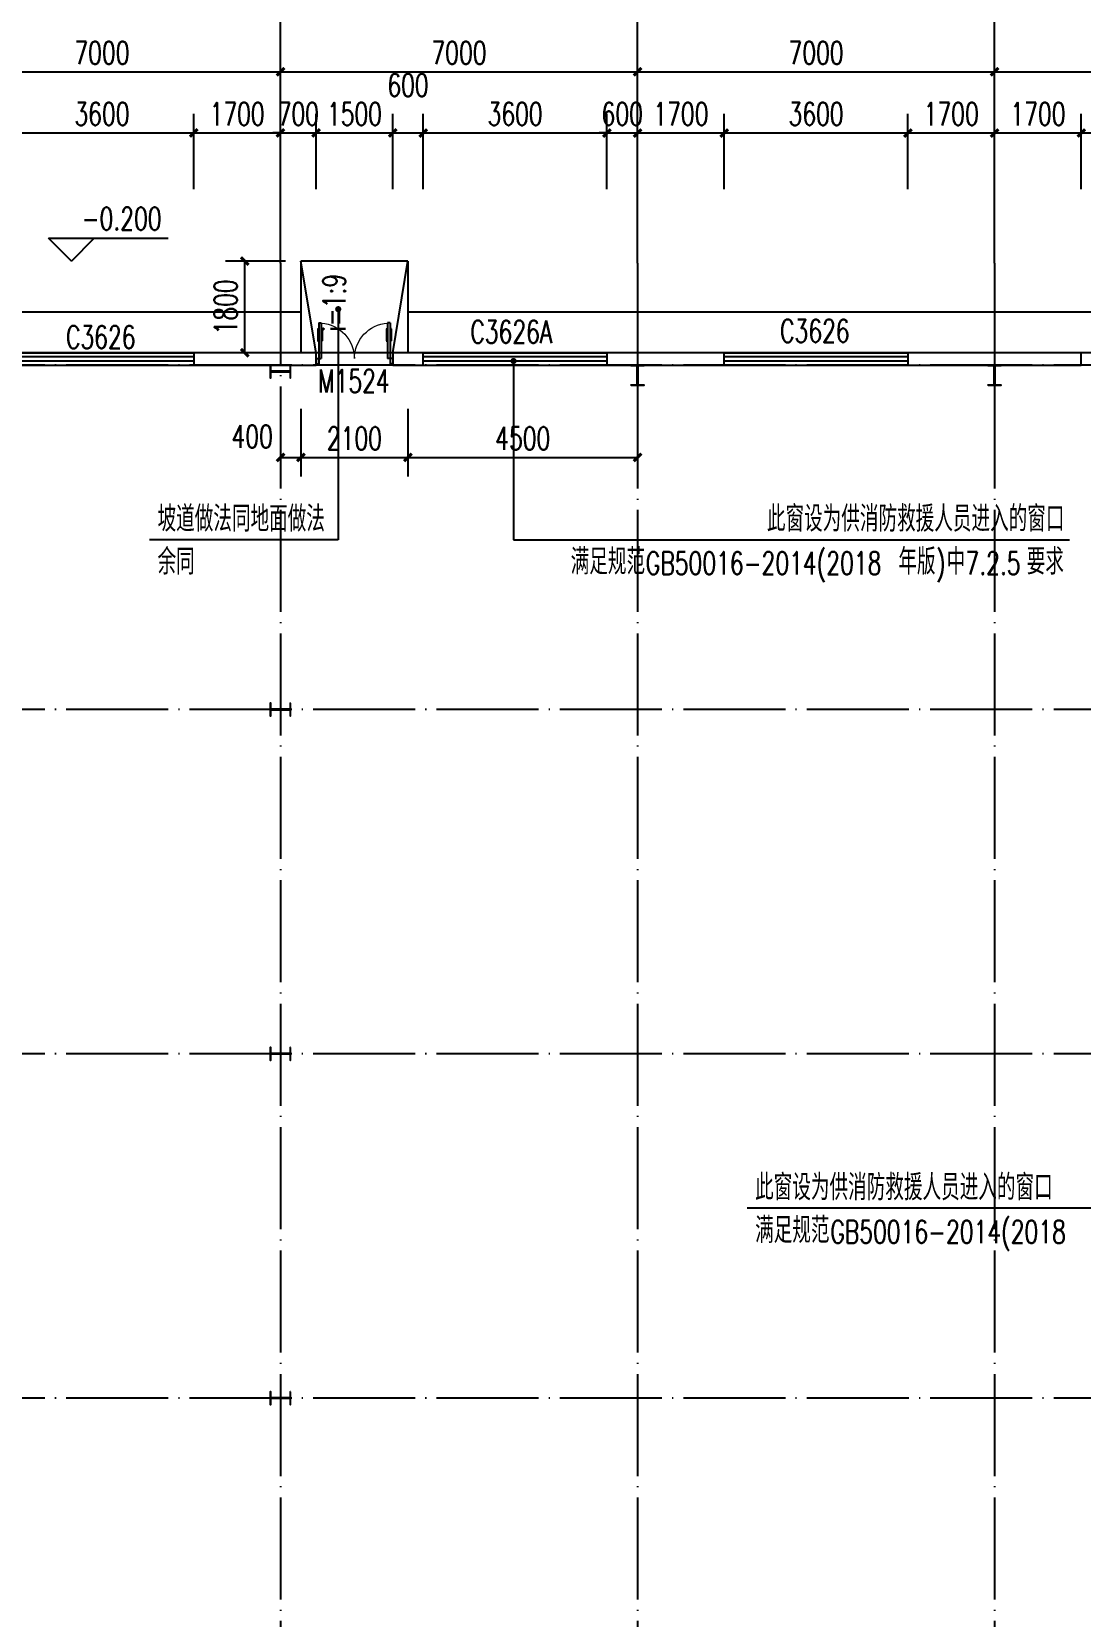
# Model space of a CAD drawing. Extents: x 1840316 to 2045362, y 17308253 to 17931430.
# Drawn here: x 2008985 to 2029562, y 17791151 to 17822234 of the extents above; entities that cross this region are included whole.
import ezdxf

# ---------------------------------------------------------------- set-up
doc = ezdxf.new("R2010")
doc.units = 0
doc.header["$LTSCALE"] = 1000
doc.header["$MEASUREMENT"] = 0
doc.linetypes.add('DOTE', pattern=[2.42, 2, -0.2, 0.02, -0.2])
doc.layers.get('Defpoints').update_dxf_attribs({"color": 250})
for name, color, linetype in [('AXIS_内部', 151, 'Continuous'), ('AXIS_外部', 171, 'Continuous'), ('COLUMN', 2, 'Continuous'), ('DIM_LEAD', 145, 'Continuous'), ('DIM_SYMB', 165, 'Continuous'), ('DOTE', 1, 'DOTE'), ('GROUND', 150, 'Continuous'), ('PUB_TEXT', 7, 'Continuous'), ('WALL-PARAPET', 6, 'Continuous'), ('WINDOW', 140, 'Continuous'), ('WINDOW_TEXT', 7, 'Continuous'), ('标高', 83, 'Continuous')]:
    doc.layers.add(name, color=color, linetype=linetype)
doc.styles.add('_TCH_DIM', font='SIMPLEX', dxfattribs={"bigfont": 'GBCBIG'})
doc.styles.add('_TCH_DIM_T3', font='SIMPLEX', dxfattribs={"width": 0.705882, "bigfont": 'GBCBIG'})
doc.styles.add('_TCH_WINDOW', font='SIMPLEX', dxfattribs={"height": 3.5, "bigfont": 'GBCBIG'})
doc.dimstyles.new('_TCH_ARCH&&150', dxfattribs={"dimtxt": 446.25, "dimasz": 150, "dimexe": 375, "dimexo": 450, "dimgap": 150, "dimtad": 1, "dimdec": 0, "dimzin": 0, "dimdsep": 46, "dimtxsty": '_TCH_DIM_T3', "dimblk": 'ARCHTICK', "dimcen": 0.09, "dimclrt": 7, "dimazin": 2, "dimtfac": 1, "dimtdec": 0, "dimtix": 1, "dimtmove": 2, "dimatfit": 3, "dimfxl": 0, "dimtolj": 1, "dimtzin": 0, "dimarcsym": 0})

# ---------------------------------------------------------------- blocks, each defined once
blk = doc.blocks.new('A$C3ACC4A1C')
at = {"layer": 'COLUMN'}
h = blk.add_hatch(color=256, dxfattribs=at)
h.paths.add_polyline_path([(125, 400), (0, 400), (0, 388), (120, 388), (120, 200), (125, 200)])
h.paths.add_polyline_path([(250, 400), (125, 400), (125, 200), (130, 200), (130, 388), (250, 388)])
h.paths.add_polyline_path([(250, 12), (130, 12), (130, 200), (125, 200), (125, 0), (250, 0)])
h.paths.add_polyline_path([(125, 200), (120, 200), (120, 12), (0, 12), (0, 0), (125, 0)])
blk.add_lwpolyline([(0, 0), (0, 12), (120, 12), (120, 388), (0, 388), (0, 400), (250, 400), (250, 388), (130, 388), (130, 12), (250, 12), (250, 0)], close=True, dxfattribs=at)
blk = doc.blocks.new('_ArchTick')
at = {"color": 0, "linetype": 'ByBlock', "const_width": 0.4}
blk.add_lwpolyline([(-0.5, -0.5), (0.5, 0.5)], dxfattribs=at)
blk = doc.blocks.new('*D103')
at = {"layer": 'AXIS_内部', "color": 0, "lineweight": -2}
for p, q in [((2016362, 17814839), (2016362, 17813514)), ((2020862, 17814839), (2020862, 17813514)), ((2016362, 17813889), (2020862, 17813889))]:
    blk.add_line(p, q, dxfattribs=at)
at = {"layer": 'Defpoints', "color": 0}
for p in [(2016362, 17815289), (2020862, 17815289), (2020862, 17813889)]:
    blk.add_point(p, dxfattribs=at)
at = {"layer": 'AXIS_内部', "color": 0, "lineweight": -2, "xscale": 150, "yscale": 150, "zscale": 150, "rotation": 180}
blk.add_blockref('_ArchTick', (2016362, 17813889), dxfattribs=at)
at = {"layer": 'AXIS_内部', "color": 0, "lineweight": -2, "xscale": 150, "yscale": 150, "zscale": 150}
blk.add_blockref('_ArchTick', (2020862, 17813889), dxfattribs=at)
at = {"layer": 'AXIS_内部', "color": 7, "insert": (2018612, 17814262), "char_height": 446.2, "attachment_point": 5, "style": '_TCH_DIM_T3'}
blk.add_mtext('\\A1;4500', dxfattribs=at)
blk = doc.blocks.new('*D104')
at = {"layer": 'AXIS_内部', "color": 0, "lineweight": -2}
for p, q in [((2014262, 17814839), (2014262, 17813514)), ((2016362, 17814839), (2016362, 17813514)), ((2014262, 17813889), (2016362, 17813889))]:
    blk.add_line(p, q, dxfattribs=at)
at = {"layer": 'Defpoints', "color": 0}
for p in [(2014262, 17815289), (2016362, 17815289), (2016362, 17813889)]:
    blk.add_point(p, dxfattribs=at)
at = {"layer": 'AXIS_内部', "color": 0, "lineweight": -2, "xscale": 150, "yscale": 150, "zscale": 150, "rotation": 180}
blk.add_blockref('_ArchTick', (2014262, 17813889), dxfattribs=at)
at = {"layer": 'AXIS_内部', "color": 0, "lineweight": -2, "xscale": 150, "yscale": 150, "zscale": 150}
blk.add_blockref('_ArchTick', (2016362, 17813889), dxfattribs=at)
at = {"layer": 'AXIS_内部', "color": 7, "insert": (2015312, 17814262), "char_height": 446.2, "attachment_point": 5, "style": '_TCH_DIM_T3'}
blk.add_mtext('\\A1;2100', dxfattribs=at)
blk = doc.blocks.new('*D105')
at = {"layer": 'AXIS_内部', "color": 0, "lineweight": -2}
for p, q in [((2013862, 17814839), (2013862, 17813514)), ((2014262, 17814839), (2014262, 17813514)), ((2013862, 17813889), (2014262, 17813889))]:
    blk.add_line(p, q, dxfattribs=at)
at = {"layer": 'Defpoints', "color": 0}
for p in [(2013862, 17815289), (2014262, 17815289), (2014262, 17813889)]:
    blk.add_point(p, dxfattribs=at)
at = {"layer": 'AXIS_内部', "color": 0, "lineweight": -2, "xscale": 150, "yscale": 150, "zscale": 150, "rotation": 180}
blk.add_blockref('_ArchTick', (2013862, 17813889), dxfattribs=at)
at = {"layer": 'AXIS_内部', "color": 0, "lineweight": -2, "xscale": 150, "yscale": 150, "zscale": 150}
blk.add_blockref('_ArchTick', (2014262, 17813889), dxfattribs=at)
at = {"layer": 'AXIS_内部', "color": 7, "insert": (2013307, 17814301), "char_height": 446.2, "attachment_point": 5, "style": '_TCH_DIM_T3'}
blk.add_mtext('\\A1;400', dxfattribs=at)
blk = doc.blocks.new('*D112')
at = {"layer": 'AXIS_内部', "color": 0, "lineweight": -2}
for p, q in [((2013962, 17817739), (2012787, 17817739)), ((2013162, 17815939), (2013162, 17817739)), ((2013962, 17815939), (2012787, 17815939))]:
    blk.add_line(p, q, dxfattribs=at)
at = {"layer": 'Defpoints', "color": 0}
for p in [(2013162, 17817739), (2014412, 17817739), (2014412, 17815939)]:
    blk.add_point(p, dxfattribs=at)
at = {"layer": 'AXIS_内部', "color": 0, "lineweight": -2, "xscale": 150, "yscale": 150, "zscale": 150}
for p, rotation in [((2013162, 17817739), 90), ((2013162, 17815939), 270)]:
    blk.add_blockref('_ArchTick', p, dxfattribs=dict(at, rotation=rotation))
at = {"layer": 'AXIS_内部', "color": 7, "insert": (2012788, 17816839), "char_height": 446.2, "attachment_point": 5, "rotation": 90, "style": '_TCH_DIM_T3'}
blk.add_mtext('\\A1;1800', dxfattribs=at)
blk = doc.blocks.new('*D114')
at = {"layer": 'AXIS_内部', "color": 0, "lineweight": -2}
for p, q in [((2029562, 17819149), (2029562, 17820624)), ((2033162, 17819149), (2033162, 17820624)), ((2029562, 17820249), (2033162, 17820249))]:
    blk.add_line(p, q, dxfattribs=at)
at = {"layer": 'Defpoints', "color": 0}
for p in [(2033162, 17820249), (2029562, 17818699), (2033162, 17818699)]:
    blk.add_point(p, dxfattribs=at)
at = {"layer": 'AXIS_内部', "color": 0, "lineweight": -2, "xscale": 150, "yscale": 150, "zscale": 150, "rotation": 180}
blk.add_blockref('_ArchTick', (2029562, 17820249), dxfattribs=at)
at = {"layer": 'AXIS_内部', "color": 0, "lineweight": -2, "xscale": 150, "yscale": 150, "zscale": 150}
blk.add_blockref('_ArchTick', (2033162, 17820249), dxfattribs=at)
at = {"layer": 'AXIS_内部', "color": 7, "insert": (2031362, 17820622), "char_height": 446.2, "attachment_point": 5, "style": '_TCH_DIM_T3'}
blk.add_mtext('\\A1;3600', dxfattribs=at)
blk = doc.blocks.new('*D115')
at = {"layer": 'AXIS_内部', "color": 0, "lineweight": -2}
for p, q in [((2027862, 17819149), (2027862, 17820624)), ((2029562, 17819149), (2029562, 17820624)), ((2027862, 17820249), (2029562, 17820249))]:
    blk.add_line(p, q, dxfattribs=at)
at = {"layer": 'Defpoints', "color": 0}
for p in [(2029562, 17820249), (2027862, 17818699), (2029562, 17818699)]:
    blk.add_point(p, dxfattribs=at)
at = {"layer": 'AXIS_内部', "color": 0, "lineweight": -2, "xscale": 150, "yscale": 150, "zscale": 150, "rotation": 180}
blk.add_blockref('_ArchTick', (2027862, 17820249), dxfattribs=at)
at = {"layer": 'AXIS_内部', "color": 0, "lineweight": -2, "xscale": 150, "yscale": 150, "zscale": 150}
blk.add_blockref('_ArchTick', (2029562, 17820249), dxfattribs=at)
at = {"layer": 'AXIS_内部', "color": 7, "insert": (2028712, 17820622), "char_height": 446.2, "attachment_point": 5, "style": '_TCH_DIM_T3'}
blk.add_mtext('\\A1;1700', dxfattribs=at)
blk = doc.blocks.new('*D116')
at = {"layer": 'AXIS_内部', "color": 0, "lineweight": -2}
for p, q in [((2026162, 17819149), (2026162, 17820624)), ((2027862, 17819149), (2027862, 17820624)), ((2026162, 17820249), (2027862, 17820249))]:
    blk.add_line(p, q, dxfattribs=at)
at = {"layer": 'Defpoints', "color": 0}
for p in [(2027862, 17820249), (2026162, 17818699), (2027862, 17818699)]:
    blk.add_point(p, dxfattribs=at)
at = {"layer": 'AXIS_内部', "color": 0, "lineweight": -2, "xscale": 150, "yscale": 150, "zscale": 150, "rotation": 180}
blk.add_blockref('_ArchTick', (2026162, 17820249), dxfattribs=at)
at = {"layer": 'AXIS_内部', "color": 0, "lineweight": -2, "xscale": 150, "yscale": 150, "zscale": 150}
blk.add_blockref('_ArchTick', (2027862, 17820249), dxfattribs=at)
at = {"layer": 'AXIS_内部', "color": 7, "insert": (2027012, 17820622), "char_height": 446.2, "attachment_point": 5, "style": '_TCH_DIM_T3'}
blk.add_mtext('\\A1;1700', dxfattribs=at)
blk = doc.blocks.new('*D117')
at = {"layer": 'AXIS_内部', "color": 0, "lineweight": -2}
for p, q in [((2022562, 17819149), (2022562, 17820624)), ((2026162, 17819149), (2026162, 17820624)), ((2022562, 17820249), (2026162, 17820249))]:
    blk.add_line(p, q, dxfattribs=at)
at = {"layer": 'Defpoints', "color": 0}
for p in [(2026162, 17820249), (2022562, 17818699), (2026162, 17818699)]:
    blk.add_point(p, dxfattribs=at)
at = {"layer": 'AXIS_内部', "color": 0, "lineweight": -2, "xscale": 150, "yscale": 150, "zscale": 150, "rotation": 180}
blk.add_blockref('_ArchTick', (2022562, 17820249), dxfattribs=at)
at = {"layer": 'AXIS_内部', "color": 0, "lineweight": -2, "xscale": 150, "yscale": 150, "zscale": 150}
blk.add_blockref('_ArchTick', (2026162, 17820249), dxfattribs=at)
at = {"layer": 'AXIS_内部', "color": 7, "insert": (2024362, 17820622), "char_height": 446.2, "attachment_point": 5, "style": '_TCH_DIM_T3'}
blk.add_mtext('\\A1;3600', dxfattribs=at)
blk = doc.blocks.new('*D118')
at = {"layer": 'AXIS_内部', "color": 0, "lineweight": -2}
for p, q in [((2020862, 17819149), (2020862, 17820624)), ((2022562, 17819149), (2022562, 17820624)), ((2020862, 17820249), (2022562, 17820249))]:
    blk.add_line(p, q, dxfattribs=at)
at = {"layer": 'Defpoints', "color": 0}
for p in [(2022562, 17820249), (2020862, 17818699), (2022562, 17818699)]:
    blk.add_point(p, dxfattribs=at)
at = {"layer": 'AXIS_内部', "color": 0, "lineweight": -2, "xscale": 150, "yscale": 150, "zscale": 150, "rotation": 180}
blk.add_blockref('_ArchTick', (2020862, 17820249), dxfattribs=at)
at = {"layer": 'AXIS_内部', "color": 0, "lineweight": -2, "xscale": 150, "yscale": 150, "zscale": 150}
blk.add_blockref('_ArchTick', (2022562, 17820249), dxfattribs=at)
at = {"layer": 'AXIS_内部', "color": 7, "insert": (2021712, 17820622), "char_height": 446.2, "attachment_point": 5, "style": '_TCH_DIM_T3'}
blk.add_mtext('\\A1;1700', dxfattribs=at)
blk = doc.blocks.new('*D119')
at = {"layer": 'AXIS_内部', "color": 0, "lineweight": -2}
for p, q in [((2020262, 17819149), (2020262, 17820624)), ((2020862, 17819149), (2020862, 17820624)), ((2020262, 17820249), (2020112, 17820249)), ((2020262, 17820249), (2020862, 17820249)), ((2020862, 17820249), (2021012, 17820249))]:
    blk.add_line(p, q, dxfattribs=at)
at = {"layer": 'Defpoints', "color": 0}
for p in [(2020862, 17820249), (2020262, 17818699), (2020862, 17818699)]:
    blk.add_point(p, dxfattribs=at)
at = {"layer": 'AXIS_内部', "color": 0, "lineweight": -2, "xscale": 150, "yscale": 150, "zscale": 150}
blk.add_blockref('_ArchTick', (2020262, 17820249), dxfattribs=at)
at = {"layer": 'AXIS_内部', "color": 0, "lineweight": -2, "xscale": 150, "yscale": 150, "zscale": 150, "rotation": 180}
blk.add_blockref('_ArchTick', (2020862, 17820249), dxfattribs=at)
at = {"layer": 'AXIS_内部', "color": 7, "insert": (2020562, 17820622), "char_height": 446.2, "attachment_point": 5, "style": '_TCH_DIM_T3'}
blk.add_mtext('\\A1;600', dxfattribs=at)
blk = doc.blocks.new('*D120')
at = {"layer": 'AXIS_内部', "color": 0, "lineweight": -2}
for p, q in [((2016662, 17819149), (2016662, 17820624)), ((2020262, 17819149), (2020262, 17820624)), ((2016662, 17820249), (2020262, 17820249))]:
    blk.add_line(p, q, dxfattribs=at)
at = {"layer": 'Defpoints', "color": 0}
for p in [(2020262, 17820249), (2016662, 17818699), (2020262, 17818699)]:
    blk.add_point(p, dxfattribs=at)
at = {"layer": 'AXIS_内部', "color": 0, "lineweight": -2, "xscale": 150, "yscale": 150, "zscale": 150, "rotation": 180}
blk.add_blockref('_ArchTick', (2016662, 17820249), dxfattribs=at)
at = {"layer": 'AXIS_内部', "color": 0, "lineweight": -2, "xscale": 150, "yscale": 150, "zscale": 150}
blk.add_blockref('_ArchTick', (2020262, 17820249), dxfattribs=at)
at = {"layer": 'AXIS_内部', "color": 7, "insert": (2018462, 17820622), "char_height": 446.2, "attachment_point": 5, "style": '_TCH_DIM_T3'}
blk.add_mtext('\\A1;3600', dxfattribs=at)
blk = doc.blocks.new('*D121')
at = {"layer": 'AXIS_内部', "color": 0, "lineweight": -2}
for p, q in [((2016062, 17819149), (2016062, 17820624)), ((2016662, 17819149), (2016662, 17820624)), ((2016062, 17820249), (2016662, 17820249))]:
    blk.add_line(p, q, dxfattribs=at)
at = {"layer": 'Defpoints', "color": 0}
for p in [(2016662, 17820249), (2016062, 17818699), (2016662, 17818699)]:
    blk.add_point(p, dxfattribs=at)
at = {"layer": 'AXIS_内部', "color": 0, "lineweight": -2, "xscale": 150, "yscale": 150, "zscale": 150, "rotation": 180}
blk.add_blockref('_ArchTick', (2016062, 17820249), dxfattribs=at)
at = {"layer": 'AXIS_内部', "color": 0, "lineweight": -2, "xscale": 150, "yscale": 150, "zscale": 150}
blk.add_blockref('_ArchTick', (2016662, 17820249), dxfattribs=at)
at = {"layer": 'AXIS_内部', "color": 7, "insert": (2016362, 17821186), "char_height": 446.2, "attachment_point": 5, "style": '_TCH_DIM_T3'}
blk.add_mtext('\\A1;600', dxfattribs=at)
blk = doc.blocks.new('*D122')
at = {"layer": 'AXIS_内部', "color": 0, "lineweight": -2}
for p, q in [((2014562, 17819149), (2014562, 17820624)), ((2016062, 17819149), (2016062, 17820624)), ((2014562, 17820249), (2016062, 17820249))]:
    blk.add_line(p, q, dxfattribs=at)
at = {"layer": 'Defpoints', "color": 0}
for p in [(2016062, 17820249), (2014562, 17818699), (2016062, 17818699)]:
    blk.add_point(p, dxfattribs=at)
at = {"layer": 'AXIS_内部', "color": 0, "lineweight": -2, "xscale": 150, "yscale": 150, "zscale": 150, "rotation": 180}
blk.add_blockref('_ArchTick', (2014562, 17820249), dxfattribs=at)
at = {"layer": 'AXIS_内部', "color": 0, "lineweight": -2, "xscale": 150, "yscale": 150, "zscale": 150}
blk.add_blockref('_ArchTick', (2016062, 17820249), dxfattribs=at)
at = {"layer": 'AXIS_内部', "color": 7, "insert": (2015312, 17820622), "char_height": 446.2, "attachment_point": 5, "style": '_TCH_DIM_T3'}
blk.add_mtext('\\A1;1500', dxfattribs=at)
blk = doc.blocks.new('*D123')
at = {"layer": 'AXIS_内部', "color": 0, "lineweight": -2}
for p, q in [((2013862, 17819149), (2013862, 17820624)), ((2014562, 17819149), (2014562, 17820624)), ((2013862, 17820249), (2013712, 17820249)), ((2013862, 17820249), (2014562, 17820249)), ((2014562, 17820249), (2014712, 17820249))]:
    blk.add_line(p, q, dxfattribs=at)
at = {"layer": 'Defpoints', "color": 0}
for p in [(2014562, 17820249), (2013862, 17818699), (2014562, 17818699)]:
    blk.add_point(p, dxfattribs=at)
at = {"layer": 'AXIS_内部', "color": 0, "lineweight": -2, "xscale": 150, "yscale": 150, "zscale": 150}
blk.add_blockref('_ArchTick', (2013862, 17820249), dxfattribs=at)
at = {"layer": 'AXIS_内部', "color": 0, "lineweight": -2, "xscale": 150, "yscale": 150, "zscale": 150, "rotation": 180}
blk.add_blockref('_ArchTick', (2014562, 17820249), dxfattribs=at)
at = {"layer": 'AXIS_内部', "color": 7, "insert": (2014212, 17820622), "char_height": 446.2, "attachment_point": 5, "style": '_TCH_DIM_T3'}
blk.add_mtext('\\A1;700', dxfattribs=at)
blk = doc.blocks.new('*D124')
at = {"layer": 'AXIS_内部', "color": 0, "lineweight": -2}
for p, q in [((2012162, 17819149), (2012162, 17820624)), ((2013862, 17819149), (2013862, 17820624)), ((2012162, 17820249), (2013862, 17820249))]:
    blk.add_line(p, q, dxfattribs=at)
at = {"layer": 'Defpoints', "color": 0}
for p in [(2013862, 17820249), (2012162, 17818699), (2013862, 17818699)]:
    blk.add_point(p, dxfattribs=at)
at = {"layer": 'AXIS_内部', "color": 0, "lineweight": -2, "xscale": 150, "yscale": 150, "zscale": 150, "rotation": 180}
blk.add_blockref('_ArchTick', (2012162, 17820249), dxfattribs=at)
at = {"layer": 'AXIS_内部', "color": 0, "lineweight": -2, "xscale": 150, "yscale": 150, "zscale": 150}
blk.add_blockref('_ArchTick', (2013862, 17820249), dxfattribs=at)
at = {"layer": 'AXIS_内部', "color": 7, "insert": (2013012, 17820622), "char_height": 446.2, "attachment_point": 5, "style": '_TCH_DIM_T3'}
blk.add_mtext('\\A1;1700', dxfattribs=at)
blk = doc.blocks.new('*D125')
at = {"layer": 'AXIS_内部', "color": 0, "lineweight": -2}
for p, q in [((2008562, 17819149), (2008562, 17820624)), ((2012162, 17819149), (2012162, 17820624)), ((2008562, 17820249), (2012162, 17820249))]:
    blk.add_line(p, q, dxfattribs=at)
at = {"layer": 'Defpoints', "color": 0}
for p in [(2012162, 17820249), (2008562, 17818699), (2012162, 17818699)]:
    blk.add_point(p, dxfattribs=at)
at = {"layer": 'AXIS_内部', "color": 0, "lineweight": -2, "xscale": 150, "yscale": 150, "zscale": 150, "rotation": 180}
blk.add_blockref('_ArchTick', (2008562, 17820249), dxfattribs=at)
at = {"layer": 'AXIS_内部', "color": 0, "lineweight": -2, "xscale": 150, "yscale": 150, "zscale": 150}
blk.add_blockref('_ArchTick', (2012162, 17820249), dxfattribs=at)
at = {"layer": 'AXIS_内部', "color": 7, "insert": (2010362, 17820622), "char_height": 446.2, "attachment_point": 5, "style": '_TCH_DIM_T3'}
blk.add_mtext('\\A1;3600', dxfattribs=at)
blk = doc.blocks.new('*D352')
at = {"layer": 'AXIS_外部', "color": 0, "lineweight": -2}
for p, q in [((2006862, 17818149), (2006862, 17821824)), ((2013862, 17818149), (2013862, 17821824)), ((2006862, 17821449), (2013862, 17821449))]:
    blk.add_line(p, q, dxfattribs=at)
at = {"layer": 'Defpoints', "color": 0}
for p in [(2013862, 17821449), (2006862, 17817699), (2013862, 17817699)]:
    blk.add_point(p, dxfattribs=at)
at = {"layer": 'AXIS_外部', "color": 0, "lineweight": -2, "xscale": 150, "yscale": 150, "zscale": 150, "rotation": 180}
blk.add_blockref('_ArchTick', (2006862, 17821449), dxfattribs=at)
at = {"layer": 'AXIS_外部', "color": 0, "lineweight": -2, "xscale": 150, "yscale": 150, "zscale": 150}
blk.add_blockref('_ArchTick', (2013862, 17821449), dxfattribs=at)
at = {"layer": 'AXIS_外部', "color": 7, "insert": (2010362, 17821822), "char_height": 446.2, "attachment_point": 5, "style": '_TCH_DIM_T3'}
blk.add_mtext('\\A1;7000', dxfattribs=at)
blk = doc.blocks.new('*D353')
at = {"layer": 'AXIS_外部', "color": 0, "lineweight": -2}
for p, q in [((2013862, 17818149), (2013862, 17821824)), ((2020862, 17818149), (2020862, 17821824)), ((2013862, 17821449), (2020862, 17821449))]:
    blk.add_line(p, q, dxfattribs=at)
at = {"layer": 'Defpoints', "color": 0}
for p in [(2020862, 17821449), (2013862, 17817699), (2020862, 17817699)]:
    blk.add_point(p, dxfattribs=at)
at = {"layer": 'AXIS_外部', "color": 0, "lineweight": -2, "xscale": 150, "yscale": 150, "zscale": 150, "rotation": 180}
blk.add_blockref('_ArchTick', (2013862, 17821449), dxfattribs=at)
at = {"layer": 'AXIS_外部', "color": 0, "lineweight": -2, "xscale": 150, "yscale": 150, "zscale": 150}
blk.add_blockref('_ArchTick', (2020862, 17821449), dxfattribs=at)
at = {"layer": 'AXIS_外部', "color": 7, "insert": (2017362, 17821822), "char_height": 446.2, "attachment_point": 5, "style": '_TCH_DIM_T3'}
blk.add_mtext('\\A1;7000', dxfattribs=at)
blk = doc.blocks.new('*D354')
at = {"layer": 'AXIS_外部', "color": 0, "lineweight": -2}
for p, q in [((2020862, 17818149), (2020862, 17821824)), ((2027862, 17818149), (2027862, 17821824)), ((2020862, 17821449), (2027862, 17821449))]:
    blk.add_line(p, q, dxfattribs=at)
at = {"layer": 'Defpoints', "color": 0}
for p in [(2027862, 17821449), (2020862, 17817699), (2027862, 17817699)]:
    blk.add_point(p, dxfattribs=at)
at = {"layer": 'AXIS_外部', "color": 0, "lineweight": -2, "xscale": 150, "yscale": 150, "zscale": 150, "rotation": 180}
blk.add_blockref('_ArchTick', (2020862, 17821449), dxfattribs=at)
at = {"layer": 'AXIS_外部', "color": 0, "lineweight": -2, "xscale": 150, "yscale": 150, "zscale": 150}
blk.add_blockref('_ArchTick', (2027862, 17821449), dxfattribs=at)
at = {"layer": 'AXIS_外部', "color": 7, "insert": (2024362, 17821822), "char_height": 446.2, "attachment_point": 5, "style": '_TCH_DIM_T3'}
blk.add_mtext('\\A1;7000', dxfattribs=at)
blk = doc.blocks.new('*D355')
at = {"layer": 'AXIS_外部', "color": 0, "lineweight": -2}
for p, q in [((2027862, 17818149), (2027862, 17821824)), ((2034862, 17818149), (2034862, 17821824)), ((2027862, 17821449), (2034862, 17821449))]:
    blk.add_line(p, q, dxfattribs=at)
at = {"layer": 'Defpoints', "color": 0}
for p in [(2034862, 17821449), (2027862, 17817699), (2034862, 17817699)]:
    blk.add_point(p, dxfattribs=at)
at = {"layer": 'AXIS_外部', "color": 0, "lineweight": -2, "xscale": 150, "yscale": 150, "zscale": 150, "rotation": 180}
blk.add_blockref('_ArchTick', (2027862, 17821449), dxfattribs=at)
at = {"layer": 'AXIS_外部', "color": 0, "lineweight": -2, "xscale": 150, "yscale": 150, "zscale": 150}
blk.add_blockref('_ArchTick', (2034862, 17821449), dxfattribs=at)
at = {"layer": 'AXIS_外部', "color": 7, "insert": (2031362, 17821822), "char_height": 446.2, "attachment_point": 5, "style": '_TCH_DIM_T3'}
blk.add_mtext('\\A1;7000', dxfattribs=at)
blk = doc.blocks.new('*D357')
at = {"layer": 'AXIS_外部', "color": 0, "lineweight": -2}
for p, q in [((1992622, 17818149), (1992622, 17823024)), ((2035102, 17818149), (2035102, 17823024)), ((1992622, 17822649), (2035102, 17822649))]:
    blk.add_line(p, q, dxfattribs=at)
at = {"layer": 'Defpoints', "color": 0}
for p in [(2035102, 17822649), (1992622, 17817699), (2035102, 17817699)]:
    blk.add_point(p, dxfattribs=at)
at = {"layer": 'AXIS_外部', "color": 0, "lineweight": -2, "xscale": 150, "yscale": 150, "zscale": 150, "rotation": 180}
blk.add_blockref('_ArchTick', (1992622, 17822649), dxfattribs=at)
at = {"layer": 'AXIS_外部', "color": 0, "lineweight": -2, "xscale": 150, "yscale": 150, "zscale": 150}
blk.add_blockref('_ArchTick', (2035102, 17822649), dxfattribs=at)
at = {"layer": 'AXIS_外部', "color": 7, "insert": (2013862, 17823022), "char_height": 446.2, "attachment_point": 5, "style": '_TCH_DIM_T3'}
blk.add_mtext('\\A1;42480', dxfattribs=at)
blk = doc.blocks.new('$WINLIB2D$00000001')
for p, q in [((-0.5, 0.5), (0.5, 0.5)), ((-0.5, 0.5), (-0.5, -0.5)), ((0.5, -0.5), (0.5, 0.5)), ((0.5, 0.1667), (-0.5, 0.1667)), ((0.5, -0.1667), (-0.5, -0.1667)), ((-0.5, -0.5), (0.5, -0.5))]:
    blk.add_line(p, q)
blk = doc.blocks.new('$DorLib2D$00000011')
for p, q in [((-0.467, 0.471), (-0.467, -0.062)), ((-0.467, 0.471), (-0.433, 0.471)), ((-0.433, 0.471), (-0.433, 0.004)), ((0.433, 0.471), (0.433, 0.004)), ((0.467, 0.471), (0.433, 0.471)), ((0.467, 0.471), (0.467, -0.062)), ((-0.483, 0.396), (-0.467, 0.396)), ((-0.483, 0.235), (-0.467, 0.235)), ((-0.417, 0.396), (-0.433, 0.396)), ((-0.417, 0.235), (-0.433, 0.235)), ((0.417, 0.396), (0.433, 0.396)), ((0.417, 0.235), (0.433, 0.235)), ((0.483, 0.396), (0.467, 0.396)), ((0.483, 0.235), (0.467, 0.235)), ((-0.5, 0.004), (-0.433, 0.004)), ((-0.5, 0.004), (-0.5, -0.062)), ((0.5, 0.004), (0.433, 0.004)), ((0.5, 0.004), (0.5, -0.062)), ((-0.5, -0.062), (-0.467, -0.062)), ((0.5, -0.062), (0.467, -0.062))]:
    blk.add_line(p, q)
at = {"lineweight": 13}
for p, q in [((-0.483, 0.396), (-0.483, 0.235)), ((-0.417, 0.396), (-0.417, 0.235)), ((0.417, 0.396), (0.417, 0.235)), ((0.483, 0.396), (0.483, 0.235))]:
    blk.add_line(p, q, dxfattribs=at)
for centre, start, end in [((-0.467, 0.004), 0, 85.904), ((0.467, 0.004), 94.096, 180)]:
    blk.add_arc(centre, 0.467, start, end, dxfattribs=at)

msp = doc.modelspace()

# ---------------------------------------------------------------- linework, layer by layer
at = {"layer": 'AXIS_外部'}
for p, q in [((2013861.6, 17817698.7), (2013861.6, 17823698.7)), ((2020861.6, 17817698.7), (2020861.6, 17823698.7)), ((2027861.6, 17817698.7), (2027861.6, 17823698.7))]:
    msp.add_line(p, q, dxfattribs=at)
at = {"layer": 'DIM_LEAD'}
for p, q in [((2014993.8, 17816795.5), (2014993.8, 17812275.2)), ((2018431.6, 17815778.7), (2018431.6, 17812275.2)), ((2014993.8, 17812275.2), (2011294.6, 17812275.2)), ((2018431.6, 17812275.2), (2029330.3, 17812275.2)), ((2031668.1, 17799168.7), (2023009.7, 17799168.7))]:
    msp.add_line(p, q, dxfattribs=at)
at = {"layer": 'DIM_LEAD', "const_width": 60}
for points in [[(2014993.8, 17816825.5, 1), (2014993.8, 17816765.5, 1)], [(2018431.6, 17815808.7, 1), (2018431.6, 17815748.7, 1)]]:
    msp.add_lwpolyline(points, format="xyb", close=True, dxfattribs=at)
at = {"layer": 'DIM_SYMB'}
msp.add_lwpolyline([(2015297.3, 17816206.1, 0, 0, 0), (2015297.3, 17817218.9, 120, 0, 0), (2015297.3, 17817668.9, 0, 0, 0)], format="xyseb", dxfattribs=at)
at = {"layer": 'DOTE'}
for p, q in [((2013861.6, 17817698.7), (2013861.6, 17753299.1)), ((2020861.6, 17817698.7), (2020861.6, 17753265.1)), ((2027861.6, 17817698.7), (2027861.6, 17753265.1)), ((2035861.6, 17815698.7), (1991873.6, 17815698.7)), ((2035861.6, 17808948.7), (1991873.6, 17808948.7)), ((2035861.6, 17802198.7), (1991873.6, 17802198.7)), ((2035861.6, 17795448.7), (1991873.6, 17795448.7))]:
    msp.add_line(p, q, dxfattribs=at)
at = {"layer": 'GROUND'}
for p, q in [((2016361.6, 17817738.7), (2014261.6, 17817738.7)), ((2014261.6, 17817738.7), (2014261.6, 17815938.7)), ((2014561.6, 17815938.7), (2014261.6, 17817738.7)), ((2016061.6, 17815938.7), (2016361.6, 17817738.7)), ((2016361.6, 17817738.7), (2016361.6, 17815938.7)), ((2014261.6, 17816738.7), (1991821.6, 17816738.7)), ((2035901.6, 17816738.7), (2016361.6, 17816738.7)), ((2014261.6, 17815938.7), (1992621.6, 17815938.7)), ((2016361.6, 17815938.7), (2014261.6, 17815938.7)), ((2035101.6, 17815938.7), (2016361.6, 17815938.7))]:
    msp.add_line(p, q, dxfattribs=at)
at = {"layer": 'WALL-PARAPET'}
for p, q in [((2014561.6, 17815938.7), (2012161.6, 17815938.7)), ((2012161.6, 17815938.7), (2012161.6, 17815698.7)), ((2014561.6, 17815698.7), (2014561.6, 17815938.7)), ((2016661.6, 17815938.7), (2016061.6, 17815938.7)), ((2016061.6, 17815938.7), (2016061.6, 17815698.7)), ((2016661.6, 17815698.7), (2016661.6, 17815938.7)), ((2022561.6, 17815938.7), (2020261.6, 17815938.7)), ((2020261.6, 17815938.7), (2020261.6, 17815698.7)), ((2022561.6, 17815698.7), (2022561.6, 17815938.7)), ((2029561.6, 17815938.7), (2026161.6, 17815938.7)), ((2026161.6, 17815938.7), (2026161.6, 17815698.7)), ((2029561.6, 17815698.7), (2029561.6, 17815938.7)), ((2012161.6, 17815698.7), (2014561.6, 17815698.7)), ((2016061.6, 17815698.7), (2016661.6, 17815698.7)), ((2020261.6, 17815698.7), (2022561.6, 17815698.7)), ((2026161.6, 17815698.7), (2029561.6, 17815698.7))]:
    msp.add_line(p, q, dxfattribs=at)
at = {"layer": 'WINDOW'}
msp.add_line((2016061.6, 17815938.7), (2014561.6, 17815938.7), dxfattribs=at)
at = {"layer": '标高'}
for p, q in [((2009762.3, 17817738.7), (2009312.3, 17818188.7)), ((2009312.3, 17818188.7), (2011659.8, 17818188.7)), ((2009762.3, 17817738.7), (2010212.3, 17818188.7))]:
    msp.add_line(p, q, dxfattribs=at)

# ---------------------------------------------------------------- block references
at = {"layer": 'COLUMN', "xscale": -1, "rotation": 90}
for p in [(2014061.6, 17815698.7), (2014061.6, 17809073.7), (2014061.6, 17802323.7), (2014061.6, 17795573.7)]:
    msp.add_blockref('A$C3ACC4A1C', p, dxfattribs=at)
at = {"layer": 'COLUMN'}
for p in [(2020736.6, 17815298.7), (2027736.6, 17815298.7)]:
    msp.add_blockref('A$C3ACC4A1C', p, dxfattribs=at)
at = {"layer": 'WINDOW'}
ref = msp.add_blockref('$WINLIB2D$00000001', (2010361.6, 17815818.7), dxfattribs=dict(at, xscale=-3600.000000003725, yscale=240, zscale=-3600.000000003725, rotation=180))
ref.add_attrib('A', 'C3626', (2009656.6, 17816024.7), dxfattribs={"layer": 'WINDOW_TEXT', "height": 446.25, "style": '_TCH_WINDOW', "width": 0.705882})
ref = msp.add_blockref('$DorLib2D$00000011', (2015311.6, 17815818.7), dxfattribs=dict(at, xscale=1500, yscale=-1500, zscale=1500, rotation=180))
ref.add_attrib('A', 'M1524', (2014599.1, 17815162.8), dxfattribs={"layer": 'WINDOW_TEXT', "height": 446.25, "style": '_TCH_WINDOW', "width": 0.705882})
ref = msp.add_blockref('$WINLIB2D$00000001', (2018461.6, 17815818.7), dxfattribs=dict(at, xscale=-3600.000000003725, yscale=240, zscale=-3600.000000003725, rotation=180))
ref.add_attrib('A', 'C3626A', (2017584.1, 17816128.1), dxfattribs={"layer": 'WINDOW_TEXT', "height": 446.25, "style": '_TCH_WINDOW', "width": 0.705882})
ref = msp.add_blockref('$WINLIB2D$00000001', (2024361.6, 17815818.7), dxfattribs=dict(at, xscale=-3600.000000003725, yscale=240, zscale=-3600.000000003725, rotation=180))
ref.add_attrib('A', 'C3626', (2023656.6, 17816144.7), dxfattribs={"layer": 'WINDOW_TEXT', "height": 446.25, "style": '_TCH_WINDOW', "width": 0.705882})

# ---------------------------------------------------------------- texts
at = {"layer": 'PUB_TEXT', "style": '_TCH_DIM', "width": 0.705882}
for s, height, p in [('-0.200', 446.25, (2009964.8, 17818346.2)), ('GB50016-2014(2018', 446.25, (2021025.6, 17811592.7)), (')', 446.2, (2026712.8, 17811592.7)), ('7.2.5', 446.25, (2027291.5, 17811592.7)), ('GB50016-2014(2018', 446.25, (2024641.7, 17798486.2))]:
    msp.add_text(s, height=height, dxfattribs=at).set_placement(p)
msp.add_text('i=1:9', height=446.25, rotation=90, dxfattribs=at).set_placement((2015139.8, 17816352.5))
at = {"layer": 'PUB_TEXT', "style": '_TCH_DIM'}
for s, height, p in [('坡道做法同地面做法', 506.38, (2011452.1, 17812432.7)), ('此窗设为供消防救援人员进入的窗口', 506.383, (2023397.8, 17812432.7)), ('余同', 506.38, (2011452.1, 17811592.7)), ('满足规范', 506.38, (2019551.1, 17811592.7)), ('年版', 506.38, (2025975.6, 17811592.7)), ('中', 506.4, (2026922.8, 17811592.7)), ('要求', 506.38, (2028491.5, 17811592.7)), ('此窗设为供消防救援人员进入的窗口', 506.383, (2023167.2, 17799326.2)), ('满足规范', 506.38, (2023167.2, 17798486.2))]:
    msp.add_text(s, height=height, dxfattribs=at).set_placement(p)

# ---------------------------------------------------------------- dimensions: what is measured, and where the dimension line sits
at = {"layer": 'AXIS_内部'}
for base, p1, p2, picture, middle in [((2016661.6, 17820248.7), (2016061.6, 17818698.7), (2016661.6, 17818698.7), '*D121', (2016361.6, 17821186.2)), ((2014261.6, 17813888.7), (2013861.6, 17815288.7), (2014261.6, 17815288.7), '*D105', (2013306.6, 17814301.2))]:
    dim = msp.add_linear_dim(base=base, p1=p1, p2=p2, angle=0, dimstyle='_TCH_ARCH&&150', dxfattribs=at)
    dim.commit()
    dim.dimension.update_dxf_attribs({"geometry": picture, "text_midpoint": middle, "dimtype": 129})
for p1, p2, distance, picture, middle in [((2008561.6, 17818698.7), (2012161.6, 17818698.7), 1550, '*D125', (2010361.6, 17820621.8)), ((2012161.6, 17818698.7), (2013861.6, 17818698.7), 1550, '*D124', (2013011.6, 17820621.8)), ((2013861.6, 17818698.7), (2014561.6, 17818698.7), 1550, '*D123', (2014211.6, 17820621.8)), ((2014561.6, 17818698.7), (2016061.6, 17818698.7), 1550, '*D122', (2015311.6, 17820621.8)), ((2016661.6, 17818698.7), (2020261.6, 17818698.7), 1550, '*D120', (2018461.6, 17820621.8)), ((2020261.6, 17818698.7), (2020861.6, 17818698.7), 1550, '*D119', (2020561.6, 17820621.8)), ((2020861.6, 17818698.7), (2022561.6, 17818698.7), 1550, '*D118', (2021711.6, 17820621.8)), ((2022561.6, 17818698.7), (2026161.6, 17818698.7), 1550, '*D117', (2024361.6, 17820621.8)), ((2026161.6, 17818698.7), (2027861.6, 17818698.7), 1550, '*D116', (2027011.6, 17820621.8)), ((2027861.6, 17818698.7), (2029561.6, 17818698.7), 1550, '*D115', (2028711.6, 17820621.8)), ((2029561.6, 17818698.7), (2033161.6, 17818698.7), 1550, '*D114', (2031361.6, 17820621.8)), ((2014411.6, 17815938.7), (2014411.6, 17817738.7), 1250, '*D112', (2012788.5, 17816838.7)), ((2014261.6, 17815288.7), (2016361.6, 17815288.7), -1400, '*D104', (2015311.6, 17814261.8)), ((2016361.6, 17815288.7), (2020861.6, 17815288.7), -1400, '*D103', (2018611.6, 17814261.8))]:
    dim = msp.add_aligned_dim(p1=p1, p2=p2, distance=distance, dimstyle='_TCH_ARCH&&150', dxfattribs=at)
    dim.commit()
    dim.dimension.update_dxf_attribs({"geometry": picture, "text_midpoint": middle})
at = {"layer": 'AXIS_外部'}
for p1, p2, distance, picture, middle in [((1992621.6, 17817698.7), (2035101.6, 17817698.7), 4950, '*D357', (2013861.6, 17823021.8)), ((2006861.6, 17817698.7), (2013861.6, 17817698.7), 3750, '*D352', (2010361.6, 17821821.8)), ((2013861.6, 17817698.7), (2020861.6, 17817698.7), 3750, '*D353', (2017361.6, 17821821.8)), ((2020861.6, 17817698.7), (2027861.6, 17817698.7), 3750, '*D354', (2024361.6, 17821821.8)), ((2027861.6, 17817698.7), (2034861.6, 17817698.7), 3750, '*D355', (2031361.6, 17821821.8))]:
    dim = msp.add_aligned_dim(p1=p1, p2=p2, distance=distance, dimstyle='_TCH_ARCH&&150', dxfattribs=at)
    dim.commit()
    dim.dimension.update_dxf_attribs({"geometry": picture, "text_midpoint": middle})

doc.saveas('drawing.dxf')
